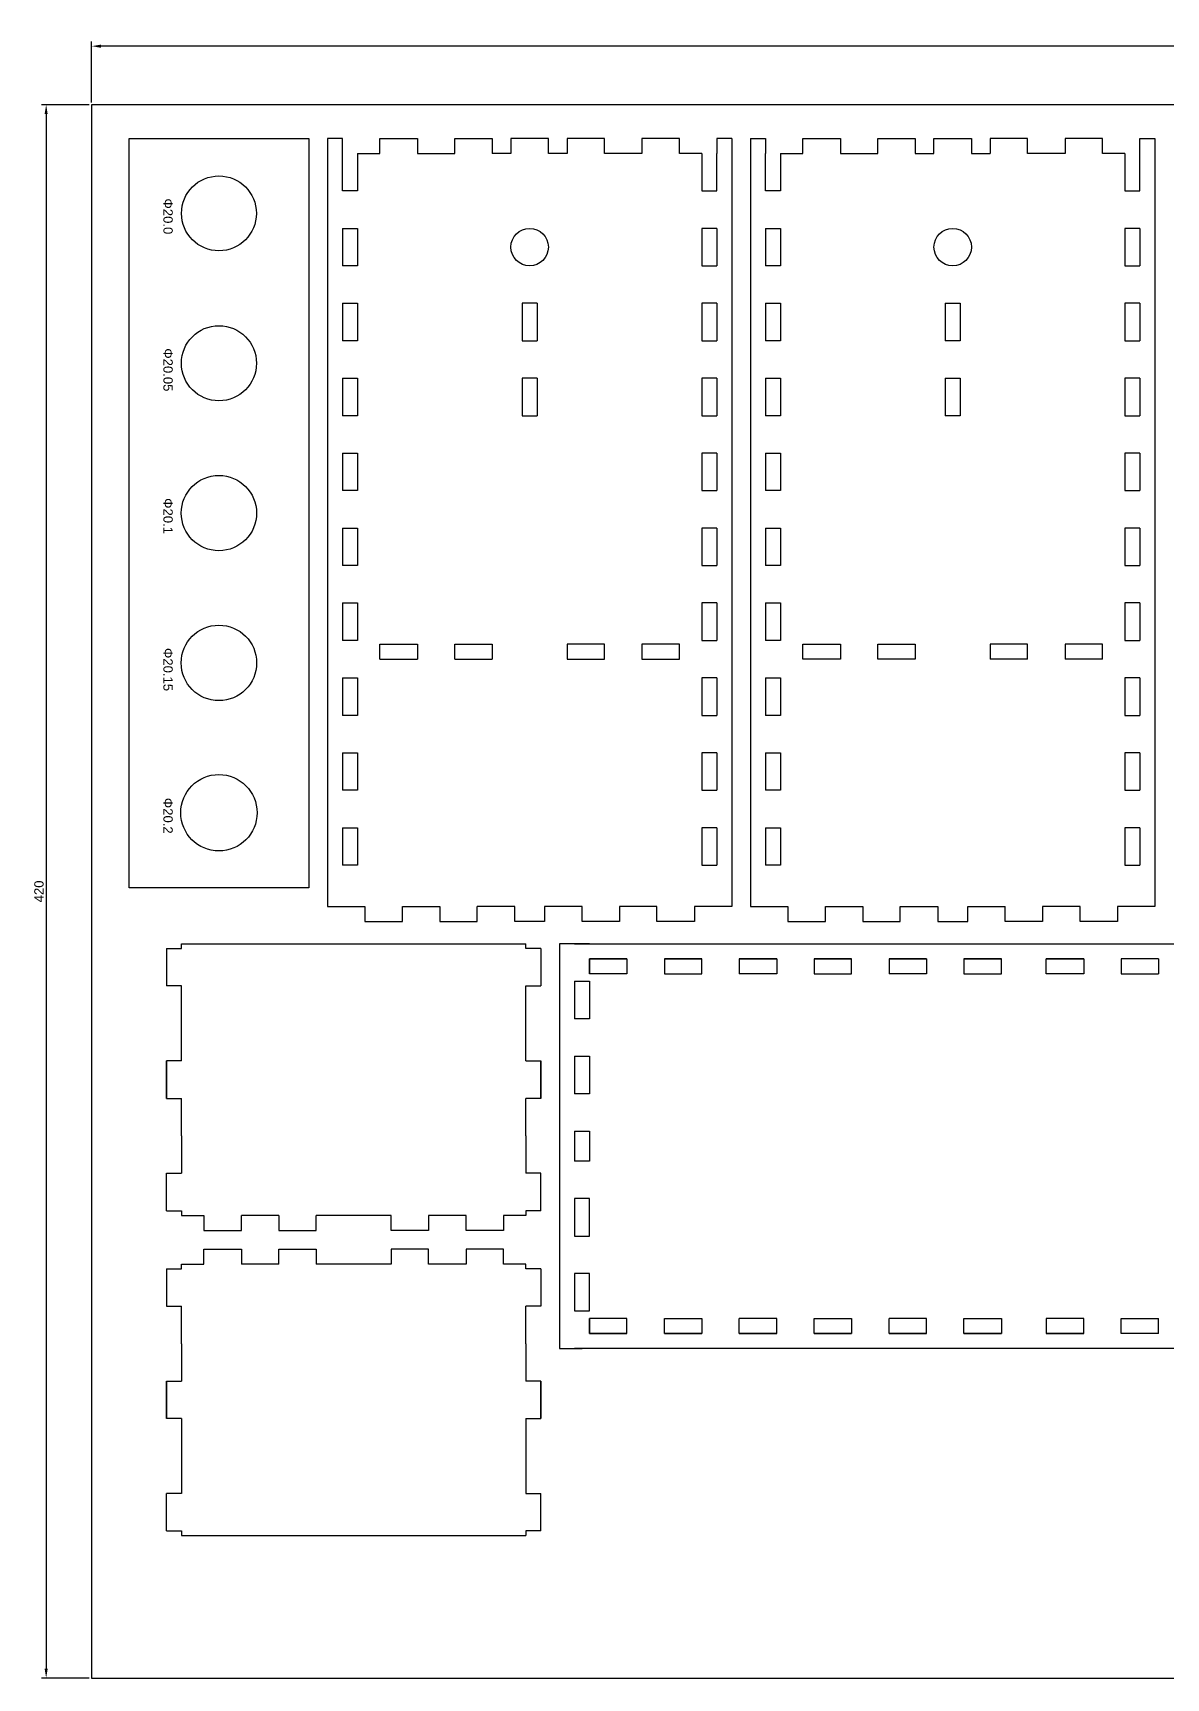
# Model space of a CAD drawing. Header units: millimetres. Extents: x -659 to 1237, y 1043 to 1532.
# Drawn here: x 627 to 929.7, y 1093.1 to 1532.3 of the extents above; entities that cross this region are included whole.
import ezdxf

# ---------------------------------------------------------------- set-up
doc = ezdxf.new("R2010")
doc.units = ezdxf.units.MM
doc.styles.get("Standard").update_dxf_attribs({"font": 'arial.ttf'})
doc.dimstyles.new('ISO-25', dxfattribs={"dimtxt": 2.5, "dimasz": 2.5, "dimexe": 1.25, "dimexo": 0.625, "dimtad": 1, "dimtxsty": 'Standard', "dimcen": 2.5, "dimadec": 0, "dimazin": 0, "dimtfac": 1, "dimtmove": 0, "dimatfit": 3, "dimfxl": 1, "dimarcsym": 0})

# ---------------------------------------------------------------- blocks, each defined once
blk = doc.blocks.new('*D1')
at = {"color": 0, "lineweight": -2, "transparency": 16777216}
for p, q in [((642.1, 1513.12), (629.33, 1513.12)), ((630.58, 1510.62), (630.58, 1095.62)), ((642.1, 1093.12), (629.33, 1093.12))]:
    blk.add_line(p, q, dxfattribs=at)
at = {"color": 0, "transparency": 16777216}
for points in [[(630.16, 1510.62), (630.99, 1510.62), (630.58, 1513.12)], [(630.16, 1095.62), (630.99, 1095.62), (630.58, 1093.12)]]:
    blk.add_solid(points, dxfattribs=at)
at = {"layer": 'Defpoints', "color": 0, "transparency": 16777216}
for p in [(642.72, 1513.12), (630.58, 1093.12), (642.72, 1093.12)]:
    blk.add_point(p, dxfattribs=at)
at = {"color": 0, "transparency": 16777216, "insert": (628.67, 1303.12), "char_height": 2.5, "attachment_point": 5, "rotation": 90}
blk.add_mtext('420', dxfattribs=at)
blk = doc.blocks.new('*D2')
at = {"color": 0, "lineweight": -2, "transparency": 16777216}
for p, q in [((642.72, 1513.74), (642.72, 1530)), ((1234.22, 1528.75), (645.22, 1528.75)), ((1236.72, 1513.74), (1236.72, 1530))]:
    blk.add_line(p, q, dxfattribs=at)
at = {"color": 0, "transparency": 16777216}
for points in [[(645.22, 1529.17), (645.22, 1528.33), (642.72, 1528.75)], [(1234.22, 1529.17), (1234.22, 1528.33), (1236.72, 1528.75)]]:
    blk.add_solid(points, dxfattribs=at)
at = {"layer": 'Defpoints', "color": 0, "transparency": 16777216}
for p in [(642.72, 1528.75), (642.72, 1513.12), (1236.72, 1513.12)]:
    blk.add_point(p, dxfattribs=at)
at = {"color": 0, "transparency": 16777216, "insert": (939.72, 1530.65), "char_height": 2.5, "attachment_point": 5}
blk.add_mtext('594', dxfattribs=at)

msp = doc.modelspace()

# ---------------------------------------------------------------- linework, layer by layer
for p, q in [((709.723, 1504.115), (705.723, 1504.115)), ((705.723, 1504.115), (705.723, 1299.115)), ((709.723, 1500.115), (709.723, 1504.115)), ((719.723, 1500.115), (719.723, 1504.115)), ((719.723, 1504.115), (729.723, 1504.115)), ((729.723, 1504.115), (729.723, 1500.115)), ((739.723, 1500.115), (739.723, 1504.115)), ((739.723, 1504.115), (749.723, 1504.115)), ((749.723, 1504.115), (749.723, 1500.115)), ((749.723, 1504.115), (749.723, 1500.115)), ((764.723, 1504.115), (754.723, 1504.115)), ((754.723, 1504.115), (754.723, 1500.115)), ((764.723, 1500.115), (764.723, 1504.115)), ((779.723, 1504.115), (769.723, 1504.115)), ((769.723, 1504.115), (769.723, 1500.115)), ((779.723, 1500.115), (779.723, 1504.115)), ((799.723, 1504.115), (789.723, 1504.115)), ((789.723, 1504.115), (789.723, 1500.115)), ((799.723, 1500.115), (799.723, 1504.115)), ((813.723, 1504.115), (809.723, 1504.115)), ((809.723, 1504.115), (809.723, 1500.115)), ((813.723, 1504.115), (813.723, 1299.115)), ((818.723, 1504.115), (818.723, 1299.115)), ((818.723, 1504.115), (822.723, 1504.115)), ((822.723, 1504.115), (822.723, 1500.115)), ((832.723, 1500.115), (832.723, 1504.115)), ((832.723, 1504.115), (842.723, 1504.115)), ((842.723, 1504.115), (842.723, 1500.115)), ((852.723, 1500.115), (852.723, 1504.115)), ((852.723, 1504.115), (862.723, 1504.115)), ((862.723, 1504.115), (862.723, 1500.115)), ((867.723, 1500.115), (867.723, 1504.115)), ((867.723, 1504.115), (877.723, 1504.115)), ((877.723, 1504.115), (877.723, 1500.115)), ((882.723, 1504.115), (882.723, 1500.115)), ((892.723, 1504.115), (882.723, 1504.115)), ((882.723, 1504.115), (882.723, 1500.115)), ((892.723, 1500.115), (892.723, 1504.115)), ((912.723, 1504.115), (902.723, 1504.115)), ((902.723, 1504.115), (902.723, 1500.115)), ((912.723, 1500.115), (912.723, 1504.115)), ((922.723, 1504.115), (926.723, 1504.115)), ((922.723, 1500.115), (922.723, 1504.115)), ((926.723, 1504.115), (926.723, 1299.115)), ((709.723, 1490.115), (709.723, 1500.115)), ((713.723, 1500.115), (713.723, 1490.115)), ((713.723, 1500.115), (719.723, 1500.115)), ((729.723, 1500.115), (739.723, 1500.115)), ((754.723, 1500.115), (749.723, 1500.115)), ((769.723, 1500.115), (764.723, 1500.115)), ((789.723, 1500.115), (779.723, 1500.115)), ((805.723, 1500.115), (799.723, 1500.115)), ((805.723, 1500.115), (805.723, 1490.115)), ((809.723, 1490.115), (809.723, 1500.115)), ((822.723, 1490.115), (822.723, 1500.115)), ((826.723, 1500.115), (826.723, 1490.115)), ((826.723, 1500.115), (832.723, 1500.115)), ((842.723, 1500.115), (852.723, 1500.115)), ((862.723, 1500.115), (867.723, 1500.115)), ((877.723, 1500.115), (882.723, 1500.115)), ((902.723, 1500.115), (892.723, 1500.115)), ((918.723, 1500.115), (912.723, 1500.115)), ((918.723, 1500.115), (918.723, 1490.115)), ((922.723, 1490.115), (922.723, 1500.115)), ((713.723, 1490.115), (709.723, 1490.115)), ((805.723, 1490.115), (809.723, 1490.115)), ((826.723, 1490.115), (822.723, 1490.115)), ((918.723, 1490.115), (922.723, 1490.115)), ((709.723, 1480.115), (709.723, 1470.115)), ((709.723, 1480.115), (713.723, 1480.115)), ((713.723, 1480.115), (713.723, 1470.115)), ((809.723, 1480.115), (805.723, 1480.115)), ((805.723, 1480.115), (805.723, 1470.115)), ((809.723, 1480.115), (809.723, 1470.115)), ((822.723, 1480.115), (822.723, 1470.115)), ((822.723, 1480.115), (826.723, 1480.115)), ((826.723, 1480.115), (826.723, 1470.115)), ((922.723, 1480.115), (918.723, 1480.115)), ((918.723, 1480.115), (918.723, 1470.115)), ((922.723, 1480.115), (922.723, 1470.115)), ((713.723, 1470.115), (709.723, 1470.115)), ((805.723, 1470.115), (809.723, 1470.115)), ((826.723, 1470.115), (822.723, 1470.115)), ((918.723, 1470.115), (922.723, 1470.115)), ((709.723, 1460.115), (709.723, 1450.115)), ((709.723, 1460.115), (713.723, 1460.115)), ((713.723, 1460.115), (713.723, 1450.115)), ((761.723, 1460.115), (757.723, 1460.115)), ((757.723, 1460.115), (757.723, 1450.115)), ((761.723, 1460.115), (761.723, 1450.115)), ((809.723, 1460.115), (805.723, 1460.115)), ((805.723, 1460.115), (805.723, 1450.115)), ((809.723, 1460.115), (809.723, 1450.115)), ((822.723, 1460.115), (822.723, 1450.115)), ((822.723, 1460.115), (826.723, 1460.115)), ((826.723, 1460.115), (826.723, 1450.115)), ((870.723, 1460.115), (874.723, 1460.115)), ((870.723, 1460.115), (870.723, 1450.115)), ((874.723, 1460.115), (874.723, 1450.115)), ((922.723, 1460.115), (918.723, 1460.115)), ((918.723, 1460.115), (918.723, 1450.115)), ((922.723, 1460.115), (922.723, 1450.115)), ((713.723, 1450.115), (709.723, 1450.115)), ((757.723, 1450.115), (761.723, 1450.115)), ((805.723, 1450.115), (809.723, 1450.115)), ((826.723, 1450.115), (822.723, 1450.115)), ((874.723, 1450.115), (870.723, 1450.115)), ((918.723, 1450.115), (922.723, 1450.115)), ((709.723, 1440.115), (709.723, 1430.115)), ((709.723, 1440.115), (713.723, 1440.115)), ((713.723, 1440.115), (713.723, 1430.115)), ((761.723, 1440.115), (757.723, 1440.115)), ((757.723, 1440.115), (757.723, 1430.115)), ((761.723, 1440.115), (761.723, 1430.115)), ((809.723, 1440.115), (805.723, 1440.115)), ((805.723, 1440.115), (805.723, 1430.115)), ((809.723, 1440.115), (809.723, 1430.115)), ((822.723, 1440.115), (822.723, 1430.115)), ((822.723, 1440.115), (826.723, 1440.115)), ((826.723, 1440.115), (826.723, 1430.115)), ((870.723, 1440.115), (874.723, 1440.115)), ((870.723, 1440.115), (870.723, 1430.115)), ((874.723, 1440.115), (874.723, 1430.115)), ((922.723, 1440.115), (918.723, 1440.115)), ((918.723, 1440.115), (918.723, 1430.115)), ((922.723, 1440.115), (922.723, 1430.115)), ((713.723, 1430.115), (709.723, 1430.115)), ((757.723, 1430.115), (761.723, 1430.115)), ((805.723, 1430.115), (809.723, 1430.115)), ((826.723, 1430.115), (822.723, 1430.115)), ((874.723, 1430.115), (870.723, 1430.115)), ((918.723, 1430.115), (922.723, 1430.115)), ((709.723, 1420.115), (709.723, 1410.115)), ((709.723, 1420.115), (713.723, 1420.115)), ((713.723, 1420.115), (713.723, 1410.115)), ((809.723, 1420.115), (805.723, 1420.115)), ((805.723, 1420.115), (805.723, 1410.115)), ((809.723, 1420.115), (809.723, 1410.115)), ((822.723, 1420.115), (822.723, 1410.115)), ((822.723, 1420.115), (826.723, 1420.115)), ((826.723, 1420.115), (826.723, 1410.115)), ((922.723, 1420.115), (918.723, 1420.115)), ((918.723, 1420.115), (918.723, 1410.115)), ((922.723, 1420.115), (922.723, 1410.115)), ((713.723, 1410.115), (709.723, 1410.115)), ((805.723, 1410.115), (809.723, 1410.115)), ((826.723, 1410.115), (822.723, 1410.115)), ((918.723, 1410.115), (922.723, 1410.115)), ((709.723, 1400.115), (709.723, 1390.115)), ((709.723, 1400.115), (713.723, 1400.115)), ((713.723, 1400.115), (713.723, 1390.115)), ((809.723, 1400.115), (805.723, 1400.115)), ((805.723, 1400.115), (805.723, 1390.115)), ((809.723, 1400.115), (809.723, 1390.115)), ((822.723, 1400.115), (822.723, 1390.115)), ((822.723, 1400.115), (826.723, 1400.115)), ((826.723, 1400.115), (826.723, 1390.115)), ((922.723, 1400.115), (918.723, 1400.115)), ((918.723, 1400.115), (918.723, 1390.115)), ((922.723, 1400.115), (922.723, 1390.115)), ((713.723, 1390.115), (709.723, 1390.115)), ((805.723, 1390.115), (809.723, 1390.115)), ((826.723, 1390.115), (822.723, 1390.115)), ((918.723, 1390.115), (922.723, 1390.115)), ((709.723, 1380.115), (709.723, 1370.115)), ((709.723, 1380.115), (713.723, 1380.115)), ((713.723, 1380.115), (713.723, 1370.115)), ((809.723, 1380.115), (805.723, 1380.115)), ((805.723, 1380.115), (805.723, 1370.115)), ((809.723, 1380.115), (809.723, 1370.115)), ((822.723, 1380.115), (822.723, 1370.115)), ((822.723, 1380.115), (826.723, 1380.115)), ((826.723, 1380.115), (826.723, 1370.115)), ((922.723, 1380.115), (918.723, 1380.115)), ((918.723, 1380.115), (918.723, 1370.115)), ((922.723, 1380.115), (922.723, 1370.115)), ((713.723, 1370.115), (709.723, 1370.115)), ((719.723, 1365.115), (719.723, 1369.115)), ((719.723, 1369.115), (729.723, 1369.115)), ((729.723, 1369.115), (729.723, 1365.115)), ((739.723, 1365.115), (739.723, 1369.115)), ((739.723, 1369.115), (749.723, 1369.115)), ((749.723, 1369.115), (749.723, 1365.115)), ((779.723, 1369.115), (769.723, 1369.115)), ((769.723, 1369.115), (769.723, 1365.115)), ((779.723, 1365.115), (779.723, 1369.115)), ((799.723, 1369.115), (789.723, 1369.115)), ((789.723, 1369.115), (789.723, 1365.115)), ((799.723, 1365.115), (799.723, 1369.115)), ((805.723, 1370.115), (809.723, 1370.115)), ((826.723, 1370.115), (822.723, 1370.115)), ((832.723, 1365.115), (832.723, 1369.115)), ((832.723, 1369.115), (842.723, 1369.115)), ((842.723, 1369.115), (842.723, 1365.115)), ((852.723, 1365.115), (852.723, 1369.115)), ((852.723, 1369.115), (862.723, 1369.115)), ((862.723, 1369.115), (862.723, 1365.115)), ((892.723, 1369.115), (882.723, 1369.115)), ((882.723, 1369.115), (882.723, 1365.115)), ((892.723, 1365.115), (892.723, 1369.115)), ((912.723, 1369.115), (902.723, 1369.115)), ((902.723, 1369.115), (902.723, 1365.115)), ((912.723, 1365.115), (912.723, 1369.115)), ((918.723, 1370.115), (922.723, 1370.115)), ((719.723, 1365.115), (729.723, 1365.115)), ((739.723, 1365.115), (749.723, 1365.115)), ((769.723, 1365.115), (779.723, 1365.115)), ((789.723, 1365.115), (799.723, 1365.115)), ((842.723, 1365.115), (832.723, 1365.115)), ((862.723, 1365.115), (852.723, 1365.115)), ((892.723, 1365.115), (882.723, 1365.115)), ((912.723, 1365.115), (902.723, 1365.115)), ((709.723, 1360.115), (709.723, 1350.115)), ((709.723, 1360.115), (713.723, 1360.115)), ((713.723, 1360.115), (713.723, 1350.115)), ((809.723, 1360.115), (805.723, 1360.115)), ((805.723, 1360.115), (805.723, 1350.115)), ((809.723, 1360.115), (809.723, 1350.115)), ((822.723, 1360.115), (822.723, 1350.115)), ((822.723, 1360.115), (826.723, 1360.115)), ((826.723, 1360.115), (826.723, 1350.115)), ((922.723, 1360.115), (918.723, 1360.115)), ((918.723, 1360.115), (918.723, 1350.115)), ((922.723, 1360.115), (922.723, 1350.115)), ((713.723, 1350.115), (709.723, 1350.115)), ((805.723, 1350.115), (809.723, 1350.115)), ((826.723, 1350.115), (822.723, 1350.115)), ((918.723, 1350.115), (922.723, 1350.115)), ((709.723, 1340.115), (709.723, 1330.115)), ((709.723, 1340.115), (713.723, 1340.115)), ((713.723, 1340.115), (713.723, 1330.115)), ((809.723, 1340.115), (805.723, 1340.115)), ((805.723, 1340.115), (805.723, 1330.115)), ((809.723, 1340.115), (809.723, 1330.115)), ((822.723, 1340.115), (822.723, 1330.115)), ((822.723, 1340.115), (826.723, 1340.115)), ((826.723, 1340.115), (826.723, 1330.115)), ((922.723, 1340.115), (918.723, 1340.115)), ((918.723, 1340.115), (918.723, 1330.115)), ((922.723, 1340.115), (922.723, 1330.115)), ((713.723, 1330.115), (709.723, 1330.115)), ((805.723, 1330.115), (809.723, 1330.115)), ((826.723, 1330.115), (822.723, 1330.115)), ((918.723, 1330.115), (922.723, 1330.115)), ((709.723, 1320.115), (709.723, 1310.115)), ((709.723, 1320.115), (713.723, 1320.115)), ((713.723, 1320.115), (713.723, 1310.115)), ((809.723, 1320.115), (805.723, 1320.115)), ((805.723, 1320.115), (805.723, 1310.115)), ((809.723, 1320.115), (809.723, 1310.115)), ((822.723, 1320.115), (822.723, 1310.115)), ((822.723, 1320.115), (826.723, 1320.115)), ((826.723, 1320.115), (826.723, 1310.115)), ((922.723, 1320.115), (918.723, 1320.115)), ((918.723, 1320.115), (918.723, 1310.115)), ((922.723, 1320.115), (922.723, 1310.115)), ((713.723, 1310.115), (709.723, 1310.115)), ((805.723, 1310.115), (809.723, 1310.115)), ((826.723, 1310.115), (822.723, 1310.115)), ((918.723, 1310.115), (922.723, 1310.115)), ((705.723, 1299.115), (715.723, 1299.115)), ((715.723, 1299.115), (715.723, 1295.115)), ((725.723, 1295.115), (725.723, 1299.115)), ((725.723, 1299.115), (735.723, 1299.115)), ((735.723, 1299.115), (735.723, 1295.115)), ((745.723, 1295.115), (745.723, 1299.115)), ((755.723, 1299.115), (745.723, 1299.115)), ((755.723, 1295.115), (755.723, 1299.115)), ((773.723, 1299.115), (763.723, 1299.115)), ((763.723, 1299.115), (763.723, 1295.115)), ((773.723, 1295.115), (773.723, 1299.115)), ((793.723, 1299.115), (783.723, 1299.115)), ((783.723, 1299.115), (783.723, 1295.115)), ((793.723, 1295.115), (793.723, 1299.115)), ((813.723, 1299.115), (803.723, 1299.115)), ((803.723, 1299.115), (803.723, 1295.115)), ((818.723, 1299.115), (828.723, 1299.115)), ((828.723, 1299.115), (828.723, 1295.115)), ((838.723, 1295.115), (838.723, 1299.115)), ((838.723, 1299.115), (848.723, 1299.115)), ((848.723, 1299.115), (848.723, 1295.115)), ((858.723, 1295.115), (858.723, 1299.115)), ((858.723, 1299.115), (868.723, 1299.115)), ((868.723, 1299.115), (868.723, 1295.115)), ((876.723, 1295.115), (876.723, 1299.115)), ((876.723, 1299.115), (886.723, 1299.115)), ((886.723, 1295.115), (886.723, 1299.115)), ((906.723, 1299.115), (896.723, 1299.115)), ((896.723, 1299.115), (896.723, 1295.115)), ((906.723, 1295.115), (906.723, 1299.115)), ((926.723, 1299.115), (916.723, 1299.115)), ((916.723, 1299.115), (916.723, 1295.115)), ((715.723, 1295.115), (725.723, 1295.115)), ((735.723, 1295.115), (745.723, 1295.115)), ((763.723, 1295.115), (755.723, 1295.115)), ((783.723, 1295.115), (773.723, 1295.115)), ((803.723, 1295.115), (793.723, 1295.115)), ((828.723, 1295.115), (838.723, 1295.115)), ((848.723, 1295.115), (858.723, 1295.115)), ((868.723, 1295.115), (876.723, 1295.115)), ((896.723, 1295.115), (886.723, 1295.115)), ((916.723, 1295.115), (906.723, 1295.115)), ((662.723, 1287.872), (666.723, 1287.872)), ((662.723, 1287.872), (662.723, 1277.872)), ((666.723, 1287.872), (666.723, 1289.115)), ((758.723, 1287.872), (758.723, 1289.115)), ((762.723, 1287.872), (758.723, 1287.872)), ((762.723, 1287.872), (762.723, 1277.872)), ((771.723, 1289.115), (767.723, 1289.115)), ((767.723, 1289.115), (767.723, 1181.115)), ((771.723, 1289.115), (767.723, 1289.115)), ((767.723, 1289.115), (767.723, 1181.115)), ((771.723, 1289.115), (1011.723, 1289.115)), ((775.723, 1289.115), (771.723, 1289.115)), ((785.723, 1285.115), (775.723, 1285.115)), ((775.723, 1285.115), (775.723, 1281.115)), ((775.723, 1281.115), (775.723, 1285.115)), ((775.723, 1285.115), (785.723, 1285.115)), ((775.723, 1285.115), (775.723, 1281.115)), ((775.723, 1281.115), (775.723, 1285.115)), ((785.723, 1285.115), (775.723, 1285.115)), ((785.723, 1285.115), (785.723, 1281.115)), ((785.723, 1285.115), (785.723, 1281.115)), ((805.723, 1285.115), (795.723, 1285.115)), ((795.723, 1285.115), (795.723, 1281.115)), ((795.723, 1285.115), (805.723, 1285.115)), ((795.723, 1285.115), (795.723, 1281.115)), ((805.723, 1281.115), (805.723, 1285.115)), ((805.723, 1281.115), (805.723, 1285.115)), ((825.723, 1285.115), (815.723, 1285.115)), ((815.723, 1285.115), (815.723, 1281.115)), ((815.723, 1285.115), (825.723, 1285.115)), ((815.723, 1285.115), (815.723, 1281.115)), ((825.723, 1285.115), (825.723, 1281.115)), ((825.723, 1285.115), (825.723, 1281.115)), ((845.723, 1285.115), (835.723, 1285.115)), ((835.723, 1285.115), (835.723, 1281.115)), ((835.723, 1285.115), (845.723, 1285.115)), ((835.723, 1285.115), (835.723, 1281.115)), ((845.723, 1281.115), (845.723, 1285.115)), ((845.723, 1281.115), (845.723, 1285.115)), ((865.723, 1285.115), (855.723, 1285.115)), ((855.723, 1285.115), (855.723, 1281.115)), ((855.723, 1285.115), (865.723, 1285.115)), ((855.723, 1285.115), (855.723, 1281.115)), ((865.723, 1285.115), (865.723, 1281.115)), ((865.723, 1285.115), (865.723, 1281.115)), ((885.723, 1285.115), (875.723, 1285.115)), ((875.723, 1285.115), (875.723, 1281.115)), ((875.723, 1285.115), (885.723, 1285.115)), ((875.723, 1285.115), (875.723, 1281.115)), ((885.723, 1281.115), (885.723, 1285.115)), ((885.723, 1281.115), (885.723, 1285.115)), ((907.723, 1285.115), (897.723, 1285.115)), ((897.723, 1281.115), (897.723, 1285.115)), ((897.723, 1285.115), (907.723, 1285.115)), ((897.723, 1281.115), (897.723, 1285.115)), ((907.723, 1285.115), (907.723, 1281.115)), ((907.723, 1285.115), (907.723, 1281.115)), ((927.723, 1285.115), (917.723, 1285.115)), ((917.723, 1285.115), (917.723, 1281.115)), ((927.723, 1285.115), (927.723, 1281.115)), ((771.723, 1279.115), (775.723, 1279.115)), ((771.723, 1279.115), (771.723, 1269.115)), ((771.723, 1279.115), (775.723, 1279.115)), ((771.723, 1279.115), (771.723, 1269.115)), ((785.723, 1281.115), (775.723, 1281.115)), ((785.723, 1281.115), (775.723, 1281.115)), ((775.723, 1279.115), (775.723, 1269.115)), ((775.723, 1279.115), (775.723, 1269.115)), ((795.723, 1281.115), (805.723, 1281.115)), ((795.723, 1281.115), (805.723, 1281.115)), ((825.723, 1281.115), (815.723, 1281.115)), ((825.723, 1281.115), (815.723, 1281.115)), ((835.723, 1281.115), (845.723, 1281.115)), ((835.723, 1281.115), (845.723, 1281.115)), ((865.723, 1281.115), (855.723, 1281.115)), ((865.723, 1281.115), (855.723, 1281.115)), ((875.723, 1281.115), (885.723, 1281.115)), ((875.723, 1281.115), (885.723, 1281.115)), ((907.723, 1281.115), (897.723, 1281.115)), ((907.723, 1281.115), (897.723, 1281.115)), ((917.723, 1281.115), (927.723, 1281.115)), ((666.723, 1277.872), (662.723, 1277.872)), ((666.723, 1267.872), (666.723, 1277.872)), ((758.723, 1277.872), (762.723, 1277.872)), ((758.723, 1267.872), (758.723, 1277.872)), ((666.723, 1257.872), (666.723, 1267.872)), ((758.723, 1257.872), (758.723, 1267.872)), ((775.723, 1269.115), (771.723, 1269.115)), ((775.723, 1269.115), (771.723, 1269.115)), ((662.723, 1247.872), (662.723, 1257.872)), ((666.723, 1257.872), (662.723, 1257.872)), ((662.723, 1247.872), (662.723, 1257.872)), ((758.723, 1257.872), (762.723, 1257.872)), ((762.723, 1247.872), (762.723, 1257.872)), ((762.723, 1247.872), (762.723, 1257.872)), ((771.723, 1259.115), (775.723, 1259.115)), ((771.723, 1259.115), (771.723, 1249.115)), ((771.723, 1259.115), (775.723, 1259.115)), ((771.723, 1259.115), (771.723, 1249.115)), ((775.723, 1259.115), (775.723, 1249.115)), ((775.723, 1259.115), (775.723, 1249.115)), ((662.723, 1247.872), (666.723, 1247.872)), ((666.723, 1237.872), (666.723, 1247.872)), ((758.723, 1237.872), (758.723, 1247.872)), ((762.723, 1247.872), (758.723, 1247.872)), ((775.723, 1249.115), (771.723, 1249.115)), ((775.723, 1249.115), (771.723, 1249.115)), ((771.723, 1239.115), (775.723, 1239.115)), ((771.723, 1239.115), (771.723, 1231.115)), ((771.723, 1239.115), (775.723, 1239.115)), ((771.723, 1239.115), (771.723, 1231.115)), ((775.723, 1239.115), (775.723, 1231.115)), ((775.723, 1239.115), (775.723, 1231.115)), ((666.723, 1237.872), (666.723, 1227.872)), ((758.723, 1237.872), (758.723, 1227.872)), ((775.723, 1231.115), (771.723, 1231.115)), ((775.723, 1231.115), (771.723, 1231.115)), ((662.723, 1227.872), (666.723, 1227.872)), ((662.723, 1217.872), (662.723, 1227.872)), ((762.723, 1227.872), (758.723, 1227.872)), ((762.723, 1217.872), (762.723, 1227.872)), ((775.723, 1221.115), (771.723, 1221.115)), ((771.723, 1221.115), (771.723, 1211.115)), ((775.723, 1221.115), (771.723, 1221.115)), ((771.723, 1221.115), (771.723, 1211.115)), ((775.723, 1211.115), (775.723, 1221.115)), ((775.723, 1211.115), (775.723, 1221.115)), ((662.723, 1217.872), (666.723, 1217.872)), ((666.723, 1217.872), (666.723, 1216.628)), ((666.723, 1216.628), (672.723, 1216.628)), ((672.723, 1216.628), (672.723, 1212.628)), ((672.723, 1216.628), (672.723, 1212.628)), ((682.723, 1212.628), (682.723, 1216.628)), ((682.723, 1212.628), (682.723, 1216.628)), ((692.723, 1216.628), (692.723, 1212.628)), ((702.723, 1212.628), (702.723, 1216.628)), ((722.723, 1212.628), (722.723, 1216.628)), ((732.723, 1216.628), (732.723, 1212.628)), ((742.723, 1212.628), (742.723, 1216.628)), ((758.723, 1216.628), (752.723, 1216.628)), ((752.723, 1216.628), (752.723, 1212.628)), ((762.723, 1217.872), (758.723, 1217.872)), ((758.723, 1217.872), (758.723, 1216.628)), ((672.723, 1212.628), (682.723, 1212.628)), ((672.723, 1212.628), (682.723, 1212.628)), ((692.723, 1212.628), (702.723, 1212.628)), ((732.723, 1212.628), (722.723, 1212.628)), ((752.723, 1212.628), (742.723, 1212.628)), ((771.723, 1211.115), (775.723, 1211.115)), ((771.723, 1211.115), (775.723, 1211.115)), ((666.723, 1203.628), (672.723, 1203.628)), ((666.723, 1202.385), (666.723, 1203.628)), ((672.723, 1203.628), (672.723, 1207.628)), ((672.723, 1207.628), (682.723, 1207.628)), ((672.723, 1203.628), (672.723, 1207.628)), ((672.723, 1207.628), (682.723, 1207.628)), ((682.723, 1207.628), (682.723, 1203.628)), ((682.723, 1207.628), (682.723, 1203.628)), ((692.723, 1203.628), (692.723, 1207.628)), ((692.723, 1207.628), (702.723, 1207.628)), ((702.723, 1207.628), (702.723, 1203.628)), ((732.723, 1207.628), (722.723, 1207.628)), ((722.723, 1207.628), (722.723, 1203.628)), ((732.723, 1203.628), (732.723, 1207.628)), ((752.723, 1207.628), (742.723, 1207.628)), ((742.723, 1207.628), (742.723, 1203.628)), ((752.723, 1203.628), (752.723, 1207.628)), ((758.723, 1203.628), (752.723, 1203.628)), ((758.723, 1202.385), (758.723, 1203.628)), ((662.723, 1202.385), (666.723, 1202.385)), ((662.723, 1202.385), (662.723, 1192.385)), ((762.723, 1202.385), (758.723, 1202.385)), ((762.723, 1202.385), (762.723, 1192.385)), ((775.723, 1201.115), (771.723, 1201.115)), ((771.723, 1201.115), (771.723, 1191.115)), ((775.723, 1201.115), (771.723, 1201.115)), ((771.723, 1201.115), (771.723, 1191.115)), ((775.723, 1191.115), (775.723, 1201.115)), ((775.723, 1191.115), (775.723, 1201.115)), ((662.723, 1192.385), (666.723, 1192.385)), ((666.723, 1182.385), (666.723, 1192.385)), ((762.723, 1192.385), (758.723, 1192.385)), ((758.723, 1182.385), (758.723, 1192.385)), ((771.723, 1191.115), (775.723, 1191.115)), ((771.723, 1191.115), (775.723, 1191.115)), ((775.723, 1185.115), (775.723, 1189.115)), ((775.723, 1189.115), (775.723, 1185.115)), ((785.723, 1189.115), (775.723, 1189.115)), ((775.723, 1185.115), (775.723, 1189.115)), ((775.723, 1189.115), (775.723, 1185.115)), ((785.723, 1189.115), (775.723, 1189.115)), ((785.723, 1185.115), (785.723, 1189.115)), ((785.723, 1185.115), (785.723, 1189.115)), ((795.723, 1185.115), (795.723, 1189.115)), ((795.723, 1189.115), (805.723, 1189.115)), ((795.723, 1185.115), (795.723, 1189.115)), ((795.723, 1189.115), (805.723, 1189.115)), ((805.723, 1189.115), (805.723, 1185.115)), ((805.723, 1189.115), (805.723, 1185.115)), ((815.723, 1185.115), (815.723, 1189.115)), ((825.723, 1189.115), (815.723, 1189.115)), ((815.723, 1185.115), (815.723, 1189.115)), ((825.723, 1189.115), (815.723, 1189.115)), ((825.723, 1185.115), (825.723, 1189.115)), ((825.723, 1185.115), (825.723, 1189.115)), ((835.723, 1185.115), (835.723, 1189.115)), ((835.723, 1189.115), (845.723, 1189.115)), ((835.723, 1185.115), (835.723, 1189.115)), ((835.723, 1189.115), (845.723, 1189.115)), ((845.723, 1189.115), (845.723, 1185.115)), ((845.723, 1189.115), (845.723, 1185.115)), ((855.723, 1185.115), (855.723, 1189.115)), ((865.723, 1189.115), (855.723, 1189.115)), ((855.723, 1185.115), (855.723, 1189.115)), ((865.723, 1189.115), (855.723, 1189.115)), ((865.723, 1185.115), (865.723, 1189.115)), ((865.723, 1185.115), (865.723, 1189.115)), ((875.723, 1185.115), (875.723, 1189.115)), ((875.723, 1189.115), (885.723, 1189.115)), ((875.723, 1185.115), (875.723, 1189.115)), ((875.723, 1189.115), (885.723, 1189.115)), ((885.723, 1189.115), (885.723, 1185.115)), ((885.723, 1189.115), (885.723, 1185.115)), ((907.723, 1189.115), (897.723, 1189.115)), ((897.723, 1189.115), (897.723, 1185.115)), ((907.723, 1189.115), (897.723, 1189.115)), ((897.723, 1189.115), (897.723, 1185.115)), ((907.723, 1185.115), (907.723, 1189.115)), ((907.723, 1185.115), (907.723, 1189.115)), ((917.723, 1185.115), (917.723, 1189.115)), ((917.723, 1189.115), (927.723, 1189.115)), ((927.723, 1185.115), (927.723, 1189.115)), ((666.723, 1182.385), (666.723, 1172.385)), ((758.723, 1182.385), (758.723, 1172.385)), ((785.723, 1185.115), (775.723, 1185.115)), ((775.723, 1185.115), (785.723, 1185.115)), ((785.723, 1185.115), (775.723, 1185.115)), ((805.723, 1185.115), (795.723, 1185.115)), ((795.723, 1185.115), (805.723, 1185.115)), ((825.723, 1185.115), (815.723, 1185.115)), ((815.723, 1185.115), (825.723, 1185.115)), ((845.723, 1185.115), (835.723, 1185.115)), ((835.723, 1185.115), (845.723, 1185.115)), ((865.723, 1185.115), (855.723, 1185.115)), ((855.723, 1185.115), (865.723, 1185.115)), ((885.723, 1185.115), (875.723, 1185.115)), ((875.723, 1185.115), (885.723, 1185.115)), ((907.723, 1185.115), (897.723, 1185.115)), ((897.723, 1185.115), (907.723, 1185.115)), ((927.723, 1185.115), (917.723, 1185.115)), ((767.723, 1181.115), (771.723, 1181.115)), ((767.723, 1181.115), (773.723, 1181.115)), ((1011.723, 1181.115), (771.723, 1181.115)), ((775.723, 1181.115), (771.723, 1181.115)), ((662.723, 1172.385), (662.723, 1162.385)), ((662.723, 1172.385), (666.723, 1172.385)), ((662.723, 1172.385), (662.723, 1162.385)), ((762.723, 1172.385), (758.723, 1172.385)), ((762.723, 1172.385), (762.723, 1162.385)), ((762.723, 1172.385), (762.723, 1162.385)), ((666.723, 1162.385), (662.723, 1162.385)), ((666.723, 1162.385), (666.723, 1152.385)), ((758.723, 1162.385), (758.723, 1152.385)), ((758.723, 1162.385), (762.723, 1162.385)), ((666.723, 1152.385), (666.723, 1142.385)), ((758.723, 1152.385), (758.723, 1142.385)), ((666.723, 1142.385), (662.723, 1142.385)), ((662.723, 1132.385), (662.723, 1142.385)), ((758.723, 1142.385), (762.723, 1142.385)), ((762.723, 1132.385), (762.723, 1142.385)), ((662.723, 1132.385), (666.723, 1132.385)), ((666.723, 1132.385), (666.723, 1131.141)), ((762.723, 1132.385), (758.723, 1132.385)), ((758.723, 1132.385), (758.723, 1131.141))]:
    msp.add_line(p, q)
for points in [[(1236.723, 1513.115), (642.723, 1513.115), (642.723, 1093.115), (1236.723, 1093.115)], [(700.723, 1504.115), (700.723, 1304.115), (652.723, 1304.115), (652.723, 1504.115)]]:
    msp.add_lwpolyline(points, close=True)
for points in [[(666.723, 1289.115), (758.723, 1289.115)], [(662.723, 1257.872), (662.723, 1247.872)], [(762.723, 1257.872), (762.723, 1247.872)], [(666.723, 1216.628), (672.723, 1216.628)], [(692.723, 1216.628), (682.723, 1216.628)], [(722.723, 1216.628), (702.723, 1216.628)], [(742.723, 1216.628), (732.723, 1216.628)], [(758.723, 1216.628), (752.723, 1216.628)], [(666.723, 1203.628), (672.723, 1203.628)], [(692.723, 1203.628), (682.723, 1203.628)], [(722.723, 1203.628), (702.723, 1203.628)], [(742.723, 1203.628), (732.723, 1203.628)], [(758.723, 1203.628), (752.723, 1203.628)], [(662.723, 1162.385), (662.723, 1172.385)], [(762.723, 1162.385), (762.723, 1172.385)], [(666.723, 1131.141), (758.723, 1131.141)]]:
    msp.add_lwpolyline(points)
for centre, radius in [((676.723, 1484.115), 10), ((759.723, 1475.115), 5), ((872.723, 1475.115), 5), ((676.723, 1444.115), 10.025), ((676.723, 1404.115), 10.05), ((676.723, 1364.115), 10.075), ((676.723, 1324.115), 10.2)]:
    msp.add_circle(centre, radius)

# ---------------------------------------------------------------- texts
at = {"color": 1, "char_height": 2.5, "attachment_point": 1, "rotation": 270}
for s, insert in [('Φ20.0', (664.388, 1488.115)), ('Φ20.05', (664.388, 1448.115)), ('Φ20.1', (664.388, 1408.115)), ('Φ20.15', (664.388, 1368.115)), ('Φ20.2', (664.388, 1328.115))]:
    msp.add_mtext_dynamic_manual_height_columns(s, width=26.22501, gutter_width=12.5, heights=[0], dxfattribs=dict(at, insert=insert))

# ---------------------------------------------------------------- dimensions: what is measured, and where the dimension line sits
dim = msp.add_linear_dim(base=(642.723, 1528.752), p1=(1236.723, 1513.115), p2=(642.723, 1513.115), dimstyle='ISO-25')
dim.commit()
dim.dimension.update_dxf_attribs({"geometry": '*D2', "text_midpoint": (939.723, 1530.653)})
dim = msp.add_linear_dim(base=(630.575, 1093.115), p1=(642.723, 1513.115), p2=(642.723, 1093.115), angle=90, dimstyle='ISO-25')
dim.commit()
dim.dimension.update_dxf_attribs({"geometry": '*D1', "text_midpoint": (628.674, 1303.115)})

doc.saveas('drawing.dxf')
